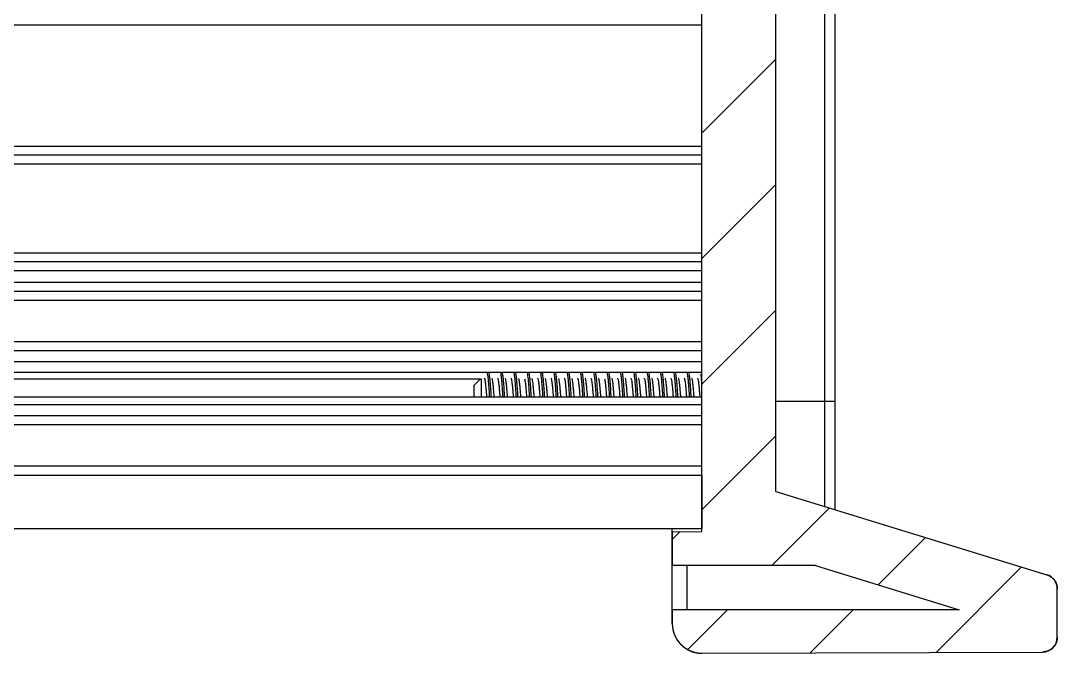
# Model space of a CAD drawing. Header units: millimetres. Extents: x 555 to 820, y -31 to 211.
# Drawn here: x 722.63 to 757.63, y 46.99 to 68.36 of the extents above; entities that cross this region are included whole.
import ezdxf

# ---------------------------------------------------------------- set-up
doc = ezdxf.new("R2010")
doc.units = ezdxf.units.MM

msp = doc.modelspace()

# ---------------------------------------------------------------- hatches: boundary and pattern name
at = {"linetype": 'Continuous'}
h = msp.add_hatch(dxfattribs=at)
h.set_pattern_fill('DEFAULT__4', color=40, scale=3, angle=45, style=0, pattern_type=0)
h.set_pattern_definition([(45, (441.908, -69.4505), (-2.12132, 2.12132), [])])
edge = h.paths.add_edge_path()
edge.add_line((744.63, 84.811), (744.63, 84.328))
edge.add_spline(control_points=[(745.683, 85.809), (745.073, 85.841), (744.63, 85.421), (744.63, 84.811)], knot_values=[0, 0, 0, 0, 1, 1, 1, 1], weights=[1, 0.792236, 0.792236, 1], degree=3, periodic=0)
edge.add_line((749.656, 85.601), (745.683, 85.809))
edge.add_spline(control_points=[(749.656, 85.601), (749.937, 85.586), (750.13, 85.383), (750.13, 85.102)], knot_values=[0, 0, 0, 0, 1, 1, 1, 1], weights=[1, 0.816916, 0.816916, 1], degree=3, periodic=0)
edge.add_line((750.13, 83.946), (750.13, 85.102))
edge.add_spline(control_points=[(749.777, 83.468), (749.995, 83.535), (750.13, 83.718), (750.13, 83.946)], knot_values=[0, 0, 0, 0, 1, 1, 1, 1], weights=[1, 0.869607, 0.869607, 1], degree=3, periodic=0)
edge.add_line((748.13, 82.961), (749.777, 83.468))
edge.add_line((748.13, 52.461), (748.13, 82.961))
edge.add_line((748.13, 52.461), (757.277, 49.646))
edge.add_spline(control_points=[(757.277, 49.646), (757.495, 49.579), (757.63, 49.395), (757.63, 49.168)], knot_values=[0, 0, 0, 0, 1, 1, 1, 1], weights=[1, 0.869607, 0.869607, 1], degree=3, periodic=0)
edge.add_line((757.63, 47.535), (757.63, 49.168))
edge.add_spline(control_points=[(757.63, 47.535), (757.63, 47.243), (757.424, 47.036), (757.132, 47.035)], knot_values=[0, 0, 0, 0, 1, 1, 1, 1], weights=[1, 0.80556, 0.80556, 1], degree=3, periodic=0)
edge.add_line((745.634, 46.995), (757.132, 47.035))
edge.add_spline(control_points=[(744.63, 47.995), (744.63, 47.408), (745.046, 46.993), (745.634, 46.995)], knot_values=[0, 0, 0, 0, 1, 1, 1, 1], weights=[1, 0.803914, 0.803914, 1], degree=3, periodic=0)
edge.add_line((744.63, 48.464), (744.63, 47.995))
edge.add_line((754.316, 48.464), (744.63, 48.464))
edge.add_line((749.466, 49.957), (754.316, 48.464))
edge.add_line((749.466, 49.957), (744.63, 49.957))
edge.add_line((744.63, 51.093), (744.63, 49.957))
edge.add_line((744.63, 51.093), (745.63, 51.111))
edge.add_line((745.63, 51.111), (745.63, 84.311))
edge.add_line((744.63, 84.328), (745.63, 84.311))

# ---------------------------------------------------------------- linework, layer by layer
at = {"color": 7, "linetype": 'Continuous'}
for p, q in [((750.13, 51.845), (750.13, 85.102)), ((745.63, 51.111), (745.63, 84.311)), ((745.63, 51.111), (745.63, 84.311)), ((749.777, 51.954), (749.777, 83.468)), ((748.13, 52.461), (748.13, 82.961)), ((748.13, 52.461), (748.13, 82.961)), ((745.63, 68.211), (635.63, 68.211)), ((745.63, 64.114), (635.63, 64.114)), ((745.63, 63.814), (635.63, 63.814)), ((745.63, 63.514), (635.63, 63.514)), ((745.63, 60.514), (635.63, 60.514)), ((745.63, 60.214), (635.63, 60.214)), ((745.63, 59.914), (635.63, 59.914)), ((745.63, 59.514), (635.63, 59.514)), ((745.63, 59.214), (635.63, 59.214)), ((745.63, 58.914), (635.63, 58.914)), ((745.63, 57.511), (635.63, 57.511)), ((745.63, 57.211), (635.63, 57.211)), ((745.63, 56.833), (635.63, 56.833)), ((745.63, 56.482), (635.63, 56.482)), ((643.106, 56.26), (738.154, 56.26)), ((738.154, 56.26), (737.93, 56.036)), ((737.93, 56.036), (737.93, 55.658)), ((738.18, 56.26), (738.18, 55.658)), ((635.63, 55.658), (745.63, 55.658)), ((745.63, 55.384), (635.63, 55.384)), ((748.13, 55.511), (750.13, 55.511)), ((745.63, 55.014), (635.63, 55.014)), ((745.63, 54.714), (635.63, 54.714)), ((745.63, 53.314), (635.63, 53.314)), ((635.63, 53.014), (745.63, 53.014)), ((635.63, 53.014), (745.63, 53.014)), ((745.63, 53.014), (745.63, 51.211)), ((748.13, 52.461), (757.277, 49.646)), ((748.13, 52.461), (757.277, 49.646)), ((635.63, 51.211), (745.63, 51.211)), ((635.63, 51.211), (745.63, 51.211)), ((744.63, 47.995), (744.63, 51.211)), ((744.63, 51.093), (745.63, 51.111)), ((744.63, 51.093), (745.63, 51.111)), ((744.63, 51.093), (744.63, 49.957)), ((749.466, 49.957), (744.63, 49.957)), ((749.466, 49.957), (744.63, 49.957)), ((745.13, 48.464), (745.13, 49.957)), ((749.466, 49.957), (754.316, 48.464)), ((749.466, 49.957), (754.316, 48.464)), ((757.63, 47.535), (757.63, 49.168)), ((757.63, 47.535), (757.63, 49.168)), ((744.63, 48.464), (744.63, 47.995)), ((754.316, 48.464), (744.63, 48.464)), ((754.316, 48.464), (744.63, 48.464)), ((745.634, 46.995), (757.132, 47.035)), ((745.634, 46.995), (757.132, 47.035))]:
    msp.add_line(p, q, dxfattribs=at)
for centre, radius, start, end in [((757.13, 49.168), 0.5, 0, 72.8933), ((745.63, 47.995), 1, 180, 270.2), ((757.13, 47.535), 0.5, 270.2, 0)]:
    msp.add_arc(centre, radius, start, end, dxfattribs=at)
for points, start_tangent, end_tangent in [([(738.463, 55.658), (738.461, 55.691), (738.448, 55.896), (738.435, 56.076), (738.422, 56.228), (738.408, 56.344), (738.395, 56.422), (738.382, 56.458), (738.378, 56.457)], (-0.061388, 0.998114), (-0.953642, -0.300943)), ([(738.52, 55.658), (738.515, 55.737), (738.501, 55.937), (738.488, 56.113), (738.475, 56.257), (738.462, 56.365), (738.448, 56.434), (738.441, 56.455)], (-0.061258, 0.998122), (-0.467471, 0.884009)), ([(738.913, 55.658), (738.912, 55.676), (738.899, 55.881), (738.886, 56.064), (738.873, 56.218), (738.859, 56.337), (738.846, 56.417), (738.833, 56.457), (738.828, 56.457)], (-0.061488, 0.998108), (-0.985232, -0.171225)), ([(738.97, 55.658), (738.967, 55.708), (738.953, 55.911), (738.94, 56.09), (738.927, 56.239), (738.913, 56.352), (738.9, 56.427), (738.893, 56.456)], (-0.0613, 0.998119), (-0.573677, 0.819082)), ([(739.363, 55.658), (739.35, 55.867), (739.337, 56.052), (739.324, 56.208), (739.31, 56.329), (739.297, 56.413), (739.284, 56.455), (739.277, 56.456)], (-0.061593, 0.998101), (-0.999981, -0.006113)), ([(739.42, 55.658), (739.419, 55.677), (739.405, 55.883), (739.392, 56.066), (739.379, 56.22), (739.365, 56.338), (739.352, 56.419), (739.341, 56.457)], (-0.061468, 0.998109), (-0.928612, 0.371052)), ([(739.813, 55.658), (739.801, 55.852), (739.788, 56.039), (739.775, 56.197), (739.761, 56.322), (739.748, 56.408), (739.735, 56.454), (739.726, 56.457)], (-0.061655, 0.998098), (-0.987094, 0.160142)), ([(739.87, 55.658), (739.857, 55.856), (739.844, 56.042), (739.831, 56.2), (739.817, 56.324), (739.804, 56.41), (739.791, 56.454), (739.79, 56.454)], (-0.061651, 0.998098), (-0.90572, 0.423877)), ([(740.263, 55.658), (740.253, 55.825), (740.24, 56.016), (740.226, 56.178), (740.213, 56.308), (740.2, 56.4), (740.186, 56.45), (740.176, 56.458)], (-0.061615, 0.9981), (-0.930116, 0.367265)), ([(740.32, 55.658), (740.309, 55.825), (740.296, 56.016), (740.282, 56.178), (740.269, 56.308), (740.256, 56.4), (740.243, 56.45), (740.239, 56.453)], (-0.061615, 0.9981), (-0.762197, 0.647345)), ([(740.713, 55.658), (740.705, 55.794), (740.692, 55.988), (740.678, 56.155), (740.665, 56.29), (740.652, 56.388), (740.638, 56.445), (740.627, 56.46)], (-0.061445, 0.99811), (-0.901718, 0.432325)), ([(740.77, 55.658), (740.761, 55.794), (740.748, 55.988), (740.735, 56.155), (740.721, 56.29), (740.708, 56.388), (740.695, 56.445), (740.689, 56.454)], (-0.061445, 0.99811), (-0.604396, 0.796684)), ([(741.163, 55.658), (741.157, 55.762), (741.144, 55.96), (741.13, 56.132), (741.117, 56.272), (741.104, 56.376), (741.09, 56.439), (741.077, 56.461)], (-0.061306, 0.998119), (-1, 0)), ([(741.22, 55.658), (741.213, 55.762), (741.2, 55.96), (741.187, 56.132), (741.173, 56.272), (741.16, 56.376), (741.147, 56.439), (741.14, 56.454)], (-0.061306, 0.998119), (-0.498154, 0.867089)), ([(741.613, 55.658), (741.609, 55.73), (741.596, 55.931), (741.582, 56.107), (741.569, 56.253), (741.556, 56.362), (741.542, 56.432), (741.529, 56.46), (741.528, 56.46)], (-0.061255, 0.998122), (-0.901718, -0.432325)), ([(741.67, 55.658), (741.665, 55.73), (741.652, 55.931), (741.639, 56.107), (741.625, 56.253), (741.612, 56.362), (741.599, 56.432), (741.592, 56.455)], (-0.061255, 0.998122), (-0.472023, 0.881586)), ([(742.063, 55.658), (742.061, 55.697), (742.048, 55.901), (742.034, 56.082), (742.021, 56.232), (742.008, 56.348), (741.995, 56.424), (741.981, 56.459), (741.978, 56.458)], (-0.061343, 0.998117), (-0.930116, -0.367265)), ([(742.12, 55.658), (742.117, 55.697), (742.104, 55.901), (742.091, 56.082), (742.077, 56.232), (742.064, 56.348), (742.051, 56.424), (742.043, 56.457)], (-0.061343, 0.998117), (-0.693305, 0.720644)), ([(742.513, 55.658), (742.513, 55.664), (742.5, 55.871), (742.486, 56.056), (742.473, 56.211), (742.46, 56.332), (742.447, 56.415), (742.433, 56.456), (742.428, 56.456)], (-0.061559, 0.998103), (-0.99601, -0.089237)), ([(742.57, 55.658), (742.569, 55.664), (742.556, 55.871), (742.543, 56.056), (742.529, 56.211), (742.516, 56.332), (742.503, 56.415), (742.491, 56.456)], (-0.061559, 0.998103), (-0.941029, 0.338327)), ([(742.963, 55.658), (742.952, 55.841), (742.939, 56.029), (742.925, 56.19), (742.912, 56.316), (742.899, 56.405), (742.885, 56.453), (742.876, 56.457)], (-0.061666, 0.998097), (-0.968298, 0.249799)), ([(743.02, 55.658), (743.008, 55.841), (742.995, 56.029), (742.981, 56.19), (742.968, 56.316), (742.955, 56.405), (742.942, 56.453), (742.94, 56.454)], (-0.061666, 0.998097), (-0.844551, 0.535474)), ([(743.413, 55.658), (743.404, 55.81), (743.391, 56.002), (743.377, 56.167), (743.364, 56.299), (743.351, 56.394), (743.337, 56.448), (743.326, 56.459)], (-0.061493, 0.998108), (-0.901933, 0.431875)), ([(743.47, 55.658), (743.46, 55.81), (743.447, 56.002), (743.434, 56.167), (743.42, 56.299), (743.407, 56.394), (743.394, 56.448), (743.389, 56.453)], (-0.061493, 0.998108), (-0.678751, 0.734368)), ([(743.863, 55.658), (743.856, 55.778), (743.843, 55.974), (743.829, 56.144), (743.816, 56.281), (743.803, 56.382), (743.789, 56.442), (743.777, 56.46)], (-0.061367, 0.998115), (-0.946281, 0.323346)), ([(743.92, 55.658), (743.912, 55.778), (743.899, 55.974), (743.886, 56.144), (743.872, 56.281), (743.859, 56.382), (743.846, 56.442), (743.84, 56.454)], (-0.061367, 0.998115), (-0.543508, 0.839404)), ([(744.313, 55.658), (744.308, 55.746), (744.295, 55.945), (744.281, 56.119), (744.268, 56.262), (744.255, 56.369), (744.241, 56.436), (744.228, 56.461), (744.227, 56.46)], (-0.061267, 0.998121), (-0.946281, -0.323346)), ([(744.37, 55.658), (744.364, 55.746), (744.351, 55.945), (744.338, 56.119), (744.324, 56.262), (744.311, 56.369), (744.298, 56.436), (744.291, 56.455)], (-0.061267, 0.998121), (-0.471477, 0.881878)), ([(744.763, 55.658), (744.76, 55.714), (744.747, 55.916), (744.733, 56.095), (744.72, 56.243), (744.707, 56.355), (744.694, 56.428), (744.68, 56.46), (744.678, 56.459)], (-0.06128, 0.998121), (-0.901933, -0.431875)), ([(744.82, 55.658), (744.816, 55.714), (744.803, 55.916), (744.79, 56.095), (744.776, 56.243), (744.763, 56.355), (744.75, 56.428), (744.742, 56.456)], (-0.06128, 0.998121), (-0.524165, 0.851617)), ([(745.172, 56.222), (745.159, 56.34), (745.146, 56.42), (745.132, 56.458), (745.128, 56.457)], (-0.097018, 0.995283), (-0.9683, -0.249791)), ([(745.228, 56.222), (745.215, 56.34), (745.202, 56.42), (745.191, 56.457)], (-0.097018, 0.995283), (-0.910347, 0.413845)), ([(745.63, 56.128), (745.624, 56.201), (745.611, 56.324), (745.598, 56.41)], (-0.086042, 0.996292), (-0.032099, 0.999485)), ([(738.276, 56.285), (738.287, 56.273), (738.294, 56.261)], (0.924736, -0.38061), (0.377103, -0.926171)), ([(738.294, 56.261), (738.301, 56.224), (738.314, 56.139), (738.327, 56.023), (738.341, 55.878), (738.354, 55.71), (738.358, 55.658)], (0.377103, -0.926171), (0.072959, -0.997335)), ([(738.55, 56.26), (738.548, 56.268), (738.543, 56.279)], (-0.278235, 0.960513), (-0.470337, 0.882487)), ([(738.616, 55.658), (738.613, 55.697), (738.6, 55.865), (738.587, 56.01), (738.574, 56.127), (738.561, 56.214), (738.55, 56.26)], (-0.073091, 0.997325), (-0.278235, 0.960513)), ([(738.726, 56.286), (738.739, 56.268), (738.742, 56.26)], (1, 0), (0.277714, -0.960664)), ([(738.742, 56.26), (738.753, 56.213), (738.766, 56.124), (738.779, 56.003), (738.792, 55.857), (738.806, 55.689), (738.808, 55.658)], (0.277714, -0.960664), (0.073087, -0.997326)), ([(739, 56.26), (738.998, 56.268), (738.993, 56.279)], (-0.278603, 0.960406), (-0.470163, 0.882579)), ([(739.066, 55.658), (739.063, 55.698), (739.05, 55.866), (739.037, 56.01), (739.024, 56.127), (739.011, 56.214), (739, 56.26)], (-0.073091, 0.997325), (-0.278603, 0.960406)), ([(739.176, 56.286), (739.189, 56.268), (739.192, 56.26)], (1, 0), (0.277346, -0.96077)), ([(739.192, 56.26), (739.203, 56.212), (739.216, 56.122), (739.23, 56.001), (739.243, 55.855), (739.256, 55.686), (739.258, 55.658)], (0.277346, -0.96077), (0.073084, -0.997326)), ([(739.45, 56.26), (739.448, 56.268), (739.443, 56.279)], (-0.278207, 0.960521), (-0.470299, 0.882507)), ([(739.516, 55.658), (739.514, 55.694), (739.5, 55.864), (739.487, 56.008), (739.474, 56.125), (739.461, 56.213), (739.45, 56.26)], (-0.073089, 0.997325), (-0.278207, 0.960521)), ([(739.642, 56.26), (739.654, 56.206), (739.668, 56.107), (739.682, 55.978), (739.695, 55.82), (739.708, 55.658)], (0.263693, -0.964607), (0.07306, -0.997328)), ([(739.9, 56.26), (739.898, 56.266), (739.893, 56.279)], (-0.264034, 0.964514), (-0.476686, 0.879074)), ([(739.966, 55.658), (739.954, 55.823), (739.94, 55.981), (739.926, 56.109), (739.912, 56.206), (739.9, 56.26)], (-0.07306, 0.997328), (-0.264034, 0.964514)), ([(740.076, 56.286), (740.089, 56.268), (740.092, 56.26)], (1, 0), (0.278289, -0.960497)), ([(740.092, 56.26), (740.103, 56.214), (740.116, 56.126), (740.129, 56.009), (740.142, 55.865), (740.155, 55.696), (740.158, 55.658)], (0.278289, -0.960497), (0.07309, -0.997325)), ([(740.35, 56.26), (740.348, 56.268), (740.343, 56.279)], (-0.277001, 0.96087), (-0.470756, 0.882263)), ([(740.416, 55.658), (740.414, 55.686), (740.401, 55.857), (740.388, 56.002), (740.374, 56.122), (740.361, 56.212), (740.35, 56.26)], (-0.073084, 0.997326), (-0.277001, 0.96087)), ([(740.526, 56.286), (740.539, 56.268), (740.542, 56.26)], (1, 0), (0.277261, -0.960795)), ([(740.542, 56.26), (740.553, 56.213), (740.566, 56.126), (740.579, 56.008), (740.592, 55.862), (740.605, 55.693), (740.608, 55.658)], (0.277261, -0.960795), (0.073089, -0.997325)), ([(740.8, 56.26), (740.798, 56.267), (740.793, 56.279)], (-0.275979, 0.961164), (-0.471175, 0.88204)), ([(740.866, 55.658), (740.864, 55.683), (740.851, 55.854), (740.838, 56), (740.825, 56.121), (740.811, 56.212), (740.8, 56.26)], (-0.073083, 0.997326), (-0.275979, 0.961164)), ([(740.976, 56.286), (740.989, 56.268), (740.992, 56.26)], (1, 0), (0.277207, -0.96081)), ([(740.992, 56.26), (741.002, 56.214), (741.016, 56.125), (741.029, 56.005), (741.042, 55.859), (741.055, 55.69), (741.058, 55.658)], (0.277207, -0.96081), (0.073088, -0.997325)), ([(741.25, 56.26), (741.248, 56.267), (741.243, 56.279)], (-0.275887, 0.96119), (-0.471208, 0.882022)), ([(741.316, 55.658), (741.314, 55.684), (741.301, 55.853), (741.288, 55.999), (741.275, 56.12), (741.261, 56.212), (741.25, 56.26)], (-0.073084, 0.997326), (-0.275887, 0.96119)), ([(741.426, 56.286), (741.44, 56.267), (741.442, 56.26)], (1, 0), (0.272654, -0.962112)), ([(741.442, 56.26), (741.453, 56.21), (741.467, 56.117), (741.48, 55.992), (741.494, 55.841), (741.507, 55.668), (741.508, 55.658)], (0.272654, -0.962112), (0.073074, -0.997327)), ([(741.7, 56.26), (741.698, 56.267), (741.693, 56.279)], (-0.272431, 0.962175), (-0.472708, 0.881219)), ([(741.766, 55.658), (741.766, 55.667), (741.752, 55.84), (741.739, 55.991), (741.725, 56.116), (741.711, 56.21), (741.7, 56.26)], (-0.073072, 0.997327), (-0.272431, 0.962175)), ([(741.876, 56.286), (741.889, 56.267), (741.892, 56.26)], (1, 0), (0.276223, -0.961094)), ([(741.892, 56.26), (741.903, 56.212), (741.916, 56.121), (741.93, 56), (741.943, 55.855), (741.956, 55.684), (741.958, 55.658)], (0.276223, -0.961094), (0.073083, -0.997326)), ([(742.15, 56.26), (742.148, 56.268), (742.143, 56.279)], (-0.277935, 0.9606), (-0.470376, 0.882466)), ([(742.216, 55.658), (742.214, 55.688), (742.201, 55.856), (742.188, 56.002), (742.174, 56.123), (742.161, 56.213), (742.15, 56.26)], (-0.073085, 0.997326), (-0.277935, 0.9606)), ([(742.342, 56.26), (742.354, 56.204), (742.368, 56.104), (742.382, 55.973), (742.396, 55.812), (742.408, 55.658)], (0.259417, -0.965765), (0.073069, -0.997327)), ([(742.6, 56.26), (742.598, 56.268), (742.593, 56.279)], (-0.277832, 0.96063), (-0.47048, 0.882411)), ([(742.666, 55.658), (742.664, 55.69), (742.651, 55.858), (742.638, 56.004), (742.624, 56.124), (742.611, 56.214), (742.6, 56.26)], (-0.073087, 0.997326), (-0.277832, 0.96063)), ([(742.776, 56.286), (742.789, 56.268), (742.792, 56.26)], (1, 0), (0.27802, -0.960575)), ([(742.792, 56.26), (742.803, 56.214), (742.816, 56.126), (742.829, 56.009), (742.842, 55.865), (742.855, 55.696), (742.858, 55.658)], (0.27802, -0.960575), (0.07309, -0.997325)), ([(743.05, 56.26), (743.048, 56.268), (743.043, 56.279)], (-0.277706, 0.960666), (-0.470572, 0.882361)), ([(743.116, 55.658), (743.114, 55.692), (743.1, 55.86), (743.087, 56.006), (743.074, 56.125), (743.061, 56.214), (743.05, 56.26)], (-0.073088, 0.997325), (-0.277706, 0.960666)), ([(743.226, 56.286), (743.239, 56.268), (743.242, 56.26)], (1, 0), (0.284181, -0.958771)), ([(743.242, 56.26), (743.252, 56.217), (743.265, 56.134), (743.277, 56.021), (743.29, 55.882), (743.303, 55.72), (743.308, 55.658)], (0.284181, -0.958771), (0.073097, -0.997325)), ([(743.5, 56.26), (743.497, 56.269), (743.493, 56.279)], (-0.284399, 0.958706), (-0.467971, 0.883744)), ([(743.566, 55.658), (743.562, 55.72), (743.549, 55.882), (743.536, 56.021), (743.523, 56.134), (743.51, 56.217), (743.5, 56.26)], (-0.073097, 0.997325), (-0.284399, 0.958706)), ([(743.676, 56.286), (743.689, 56.268), (743.692, 56.26)], (1, 0), (0.277615, -0.960692)), ([(743.692, 56.26), (743.703, 56.214), (743.716, 56.124), (743.729, 56.004), (743.742, 55.857), (743.756, 55.689), (743.758, 55.658)], (0.277615, -0.960692), (0.073087, -0.997326)), ([(743.95, 56.26), (743.948, 56.268), (743.943, 56.279)], (-0.277968, 0.96059), (-0.470461, 0.882421)), ([(744.016, 55.658), (744.013, 55.695), (744, 55.864), (743.987, 56.009), (743.974, 56.127), (743.961, 56.214), (743.95, 56.26)], (-0.07309, 0.997325), (-0.277968, 0.96059)), ([(744.126, 56.286), (744.139, 56.268), (744.142, 56.26)], (1, 0), (0.277574, -0.960704)), ([(744.142, 56.26), (744.153, 56.213), (744.166, 56.122), (744.179, 56.001), (744.193, 55.855), (744.206, 55.686), (744.208, 55.658)], (0.277574, -0.960704), (0.073084, -0.997326)), ([(744.4, 56.26), (744.398, 56.268), (744.393, 56.279)], (-0.278278, 0.960501), (-0.470316, 0.882498)), ([(744.466, 55.658), (744.463, 55.697), (744.45, 55.865), (744.437, 56.01), (744.424, 56.127), (744.411, 56.214), (744.4, 56.26)], (-0.073091, 0.997325), (-0.278278, 0.960501)), ([(744.576, 56.286), (744.589, 56.268), (744.592, 56.26)], (1, 0), (0.276905, -0.960897)), ([(744.592, 56.26), (744.603, 56.212), (744.616, 56.122), (744.629, 56.001), (744.643, 55.856), (744.656, 55.685), (744.658, 55.658)], (0.276905, -0.960897), (0.073083, -0.997326)), ([(744.85, 56.26), (744.848, 56.268), (744.843, 56.279)], (-0.278511, 0.960433), (-0.470196, 0.882562)), ([(744.916, 55.658), (744.913, 55.697), (744.9, 55.866), (744.887, 56.01), (744.874, 56.126), (744.861, 56.214), (744.85, 56.26)], (-0.073091, 0.997325), (-0.278511, 0.960433)), ([(745.026, 56.286), (745.037, 56.272), (745.042, 56.26)], (1, 0), (0.304061, -0.952652)), ([(745.042, 56.26), (745.049, 56.233), (745.06, 56.169), (745.071, 56.08)], (0.304061, -0.952652), (0.112625, -0.993638)), ([(745.071, 56.08), (745.085, 55.946), (745.098, 55.782), (745.108, 55.658)], (0.112625, -0.993638), (0.073065, -0.997327)), ([(745.213, 55.658), (745.212, 55.681), (745.199, 55.887), (745.185, 56.069), (745.172, 56.222)], (-0.061255, 0.998122), (-0.097018, 0.995283)), ([(745.27, 55.658), (745.268, 55.686), (745.255, 55.89), (745.242, 56.07), (745.228, 56.222)], (-0.061257, 0.998122), (-0.097018, 0.995283)), ([(745.3, 56.26), (745.296, 56.272), (745.293, 56.279)], (-0.304061, 0.952652), (-0.464081, 0.885793)), ([(745.329, 56.08), (745.318, 56.169), (745.307, 56.233), (745.3, 56.26)], (-0.112625, 0.993638), (-0.304061, 0.952652)), ([(745.366, 55.658), (745.357, 55.782), (745.343, 55.946), (745.329, 56.08)], (-0.073066, 0.997327), (-0.112625, 0.993638)), ([(745.476, 56.286), (745.489, 56.268), (745.492, 56.26)], (1, 0), (0.277341, -0.960772)), ([(745.492, 56.26), (745.503, 56.213), (745.516, 56.126)], (0.277341, -0.960772), (0.125436, -0.992102)), ([(745.516, 56.126), (745.529, 56.008), (745.542, 55.863), (745.555, 55.694), (745.558, 55.658)], (0.125436, -0.992102), (0.073089, -0.997325)), ([(757.277, 49.646), (757.286, 49.643), (757.295, 49.64), (757.304, 49.637), (757.313, 49.633), (757.322, 49.63), (757.33, 49.626), (757.339, 49.622), (757.348, 49.618), (757.357, 49.613), (757.365, 49.609), (757.374, 49.604), (757.383, 49.599), (757.391, 49.594), (757.399, 49.589), (757.408, 49.584), (757.416, 49.578), (757.424, 49.572), (757.432, 49.566), (757.44, 49.56), (757.448, 49.554), (757.456, 49.547), (757.464, 49.54), (757.471, 49.533), (757.479, 49.526), (757.486, 49.519), (757.493, 49.512), (757.5, 49.504), (757.507, 49.497), (757.513, 49.489), (757.52, 49.481), (757.526, 49.473), (757.532, 49.465), (757.539, 49.456), (757.544, 49.448), (757.55, 49.439), (757.556, 49.431), (757.561, 49.422), (757.566, 49.413), (757.571, 49.404), (757.576, 49.395), (757.58, 49.386), (757.585, 49.377), (757.589, 49.367), (757.593, 49.358), (757.596, 49.349), (757.6, 49.339), (757.603, 49.33), (757.606, 49.32), (757.609, 49.311), (757.612, 49.301), (757.615, 49.291), (757.617, 49.282), (757.619, 49.272), (757.621, 49.263), (757.623, 49.253), (757.625, 49.243), (757.626, 49.234), (757.627, 49.224), (757.628, 49.215), (757.629, 49.205), (757.629, 49.196), (757.63, 49.186), (757.63, 49.177), (757.63, 49.168)], (0.955758, -0.294153), (0, -1)), ([(744.63, 47.995), (744.63, 47.984), (744.631, 47.973), (744.631, 47.962), (744.631, 47.95), (744.632, 47.939), (744.633, 47.928), (744.633, 47.916), (744.634, 47.905), (744.635, 47.894), (744.637, 47.882), (744.638, 47.871), (744.64, 47.859), (744.641, 47.848), (744.643, 47.836), (744.645, 47.824), (744.647, 47.813), (744.649, 47.801), (744.652, 47.789), (744.654, 47.778), (744.657, 47.766), (744.66, 47.754), (744.663, 47.743), (744.666, 47.731), (744.669, 47.719), (744.672, 47.708), (744.676, 47.696), (744.68, 47.684), (744.684, 47.673), (744.688, 47.661), (744.692, 47.649), (744.696, 47.638), (744.701, 47.626), (744.705, 47.615), (744.71, 47.603), (744.715, 47.592), (744.72, 47.58), (744.726, 47.569), (744.731, 47.557), (744.737, 47.546), (744.742, 47.535), (744.748, 47.524), (744.754, 47.512), (744.761, 47.501), (744.767, 47.49), (744.774, 47.479), (744.78, 47.468), (744.787, 47.458), (744.794, 47.447), (744.801, 47.436), (744.808, 47.425), (744.816, 47.415), (744.823, 47.404), (744.831, 47.394), (744.839, 47.384), (744.847, 47.374), (744.855, 47.364), (744.863, 47.354), (744.871, 47.344), (744.88, 47.334), (744.889, 47.324), (744.897, 47.315), (744.906, 47.305), (744.915, 47.296), (744.924, 47.287), (744.934, 47.278), (744.943, 47.269), (744.953, 47.26), (744.962, 47.251), (744.972, 47.242), (744.982, 47.234), (744.992, 47.226), (745.002, 47.217), (745.012, 47.209), (745.022, 47.201), (745.032, 47.194), (745.043, 47.186), (745.053, 47.178), (745.064, 47.171), (745.074, 47.164), (745.085, 47.157), (745.096, 47.15), (745.107, 47.143), (745.118, 47.136), (745.129, 47.13), (745.14, 47.124), (745.151, 47.117), (745.162, 47.111), (745.173, 47.106), (745.184, 47.1), (745.196, 47.094), (745.207, 47.089), (745.219, 47.084), (745.23, 47.079), (745.242, 47.074), (745.253, 47.069), (745.265, 47.064), (745.276, 47.06), (745.288, 47.055), (745.3, 47.051), (745.311, 47.047), (745.323, 47.043), (745.335, 47.04), (745.346, 47.036), (745.358, 47.033), (745.37, 47.03), (745.381, 47.027), (745.393, 47.024), (745.405, 47.021), (745.416, 47.018), (745.428, 47.016), (745.44, 47.013), (745.451, 47.011), (745.463, 47.009), (745.475, 47.007), (745.486, 47.005), (745.498, 47.004), (745.509, 47.002), (745.521, 47.001), (745.532, 47), (745.544, 46.999), (745.555, 46.998), (745.567, 46.997), (745.578, 46.996), (745.589, 46.996), (745.6, 46.995), (745.612, 46.995), (745.623, 46.995), (745.634, 46.995)], (0, -1), (0.999994, 0.003491)), ([(757.63, 47.535), (757.63, 47.53), (757.63, 47.524), (757.63, 47.519), (757.63, 47.513), (757.63, 47.507), (757.629, 47.502), (757.629, 47.496), (757.628, 47.49), (757.628, 47.485), (757.627, 47.479), (757.626, 47.473), (757.626, 47.467), (757.625, 47.462), (757.624, 47.456), (757.623, 47.45), (757.622, 47.444), (757.621, 47.439), (757.62, 47.433), (757.618, 47.427), (757.617, 47.421), (757.616, 47.415), (757.614, 47.41), (757.613, 47.404), (757.611, 47.398), (757.609, 47.392), (757.608, 47.386), (757.606, 47.38), (757.604, 47.375), (757.602, 47.369), (757.6, 47.363), (757.598, 47.357), (757.595, 47.351), (757.593, 47.346), (757.591, 47.34), (757.588, 47.334), (757.586, 47.329), (757.583, 47.323), (757.58, 47.317), (757.578, 47.312), (757.575, 47.306), (757.572, 47.3), (757.569, 47.295), (757.566, 47.289), (757.562, 47.284), (757.559, 47.278), (757.556, 47.273), (757.553, 47.267), (757.549, 47.262), (757.546, 47.257), (757.542, 47.251), (757.538, 47.246), (757.535, 47.241), (757.531, 47.236), (757.527, 47.231), (757.523, 47.226), (757.519, 47.221), (757.515, 47.216), (757.511, 47.211), (757.506, 47.206), (757.502, 47.201), (757.498, 47.196), (757.493, 47.192), (757.489, 47.187), (757.484, 47.182), (757.48, 47.178), (757.475, 47.173), (757.471, 47.169), (757.466, 47.164), (757.461, 47.16), (757.456, 47.156), (757.451, 47.152), (757.446, 47.148), (757.441, 47.144), (757.436, 47.14), (757.431, 47.136), (757.426, 47.132), (757.421, 47.128), (757.415, 47.124), (757.41, 47.121), (757.405, 47.117), (757.399, 47.114), (757.394, 47.11), (757.389, 47.107), (757.383, 47.104), (757.378, 47.101), (757.372, 47.098), (757.367, 47.095), (757.361, 47.092), (757.355, 47.089), (757.35, 47.086), (757.344, 47.083), (757.338, 47.081), (757.333, 47.078), (757.327, 47.076), (757.321, 47.073), (757.316, 47.071), (757.31, 47.069), (757.304, 47.066), (757.298, 47.064), (757.292, 47.062), (757.287, 47.06), (757.281, 47.058), (757.275, 47.057), (757.269, 47.055), (757.263, 47.053), (757.258, 47.052), (757.252, 47.05), (757.246, 47.049), (757.24, 47.047), (757.234, 47.046), (757.229, 47.045), (757.223, 47.044), (757.217, 47.043), (757.211, 47.042), (757.205, 47.041), (757.2, 47.04), (757.194, 47.039), (757.188, 47.039), (757.183, 47.038), (757.177, 47.037), (757.171, 47.037), (757.166, 47.036), (757.16, 47.036), (757.154, 47.036), (757.149, 47.036), (757.143, 47.035), (757.138, 47.035), (757.132, 47.035)], (0, -1), (-0.999994, -0.003491))]:
    msp.add_spline(points, degree=3, dxfattribs=dict(at, start_tangent=start_tangent, end_tangent=end_tangent))

doc.saveas('drawing.dxf')
